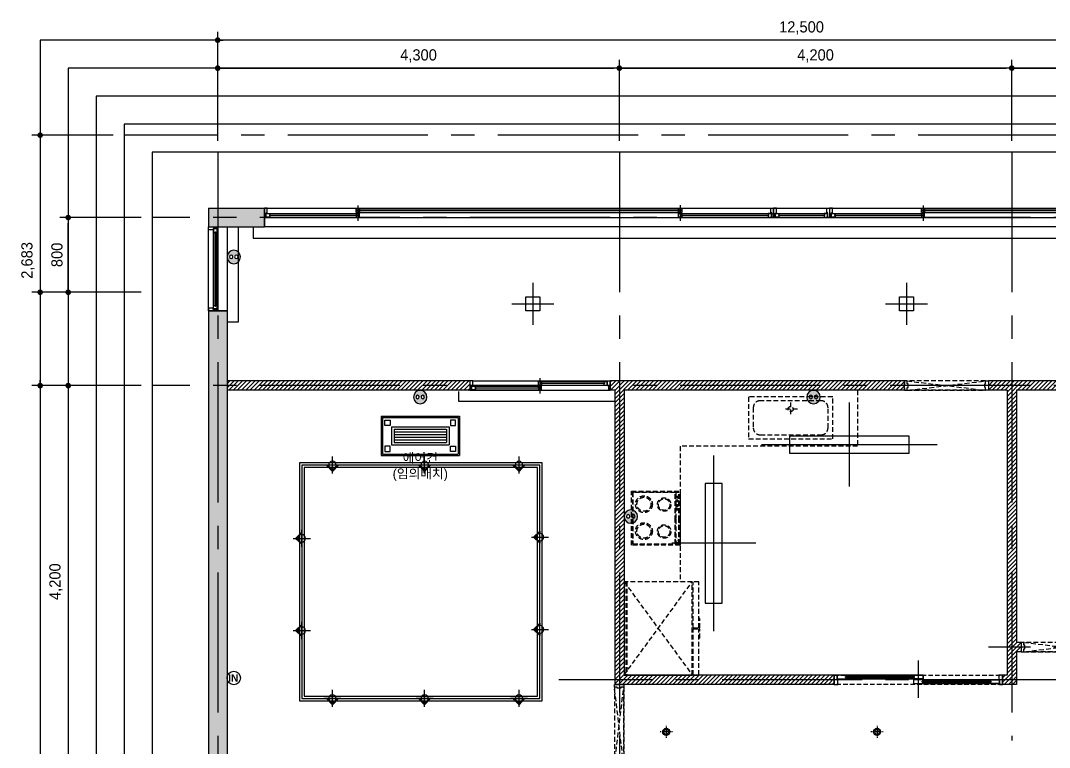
# Model space of a CAD drawing. Header units: millimetres. Extents: x -224448 to 1592092, y -164641 to 319001.
# Drawn here: x -169641 to -158627, y 90887 to 98672 of the extents above; entities that cross this region are included whole.
import ezdxf

# ---------------------------------------------------------------- set-up
doc = ezdxf.new("R2010")
doc.units = ezdxf.units.MM
for name, pattern in [('CENTER2', [1.125, 0.75, -0.125, 0.125, -0.125]), ('DH-HID2', [1.2, 0.8, -0.4]), ('HIDDEN', [9.525, 6.35, -3.175])]:
    doc.linetypes.add(name, pattern=pattern)
doc.layers.get('Defpoints').update_dxf_attribs({"color": 35})
for name, color, linetype in [('ARREA', 1, 'Continuous'), ('CO-DO-FR', 7, 'Continuous'), ('CO-DOOR', 8, 'Continuous'), ('DIM', 3, 'Continuous'), ('FUR', 6, 'Continuous'), ('I-CL-LIT', 7, 'Continuous'), ('I-LIGHT', 1, 'Continuous'), ('I_CON', 2, 'Continuous'), ('I_FUR', 6, 'Continuous'), ('I_HAT', 8, 'Continuous'), ('I_TXT', 7, 'Continuous'), ('I_WALL', 3, 'Continuous'), ('I_WIN', 5, 'Continuous')]:
    doc.layers.add(name, color=color, linetype=linetype)
doc.layers.add('I_DIM', color=1, linetype='Continuous', lineweight=13)
doc.styles.add('DH-TEXT', font='')
doc.styles.add('HY울릉도', font='')
doc.styles.add('IABU-글꼴스타일', font='')
doc.styles.add('맑은고딕', font='malgun.ttf')
doc.styles.get('DH-TEXT').set_extended_font_data('HY울릉도L')
doc.styles.get('HY울릉도').set_extended_font_data('HY울릉도L')
doc.styles.get('IABU-글꼴스타일').set_extended_font_data('HY울릉도L')
doc.dimstyles.new('IABC-100 (SUB)', dxfattribs={"dimscale": 60, "dimtxt": 2, "dimasz": 1, "dimexe": 1.5, "dimexo": 2, "dimgap": 1, "dimtad": 1, "dimdec": 0, "dimdsep": 46, "dimlunit": 6, "dimtxsty": 'IABU-글꼴스타일', "dimblk": '1234_Dot', "dimcen": 1, "dimclrd": 4, "dimclre": 4, "dimclrt": 7, "dimadec": 0, "dimazin": 0, "dimtfac": 1, "dimtdec": 0, "dimtix": 1, "dimtmove": 2, "dimatfit": 3, "dimldrblk": '1234_Dot', "dimfxl": 2, "dimtolj": 1, "dimtzin": 0, "dimarcsym": 0})

# ---------------------------------------------------------------- blocks, each defined once
blk = doc.blocks.new('1234_Dot')
at = {"color": 0, "linetype": 'ByBlock', "lineweight": -2}
blk.add_line((-0.5, 0), (-1, 0), dxfattribs=at)
at = {"color": 0, "linetype": 'ByBlock', "const_width": 0.5}
blk.add_lwpolyline([(-0.25, 0, 1), (0.25, 0, 1)], format="xyb", close=True, dxfattribs=at)
blk = doc.blocks.new('*D1190')
at = {"layer": 'Defpoints', "color": 0, "lineweight": 211, "ltscale": 50, "transparency": 16777216}
for p in [(-168531, 97444), (-169431, 94762), (-168231, 94762)]:
    blk.add_point(p, dxfattribs=at)
at = {"layer": 'DIM', "color": 4, "lineweight": -2, "ltscale": 50, "transparency": 16777216}
for p, q in [((-168651, 97444), (-169521, 97444)), ((-169431, 97384), (-169431, 94822)), ((-168351, 94762), (-169521, 94762))]:
    blk.add_line(p, q, dxfattribs=at)
at = {"layer": 'DIM', "color": 4, "lineweight": -2, "ltscale": 50, "transparency": 16777216, "xscale": 60, "yscale": 60, "zscale": 60}
for p, rotation in [((-169431, 97444), 90), ((-169431, 94762), 270)]:
    blk.add_blockref('1234_Dot', p, dxfattribs=dict(at, rotation=rotation))
at = {"layer": 'DIM', "color": 7, "ltscale": 50, "transparency": 16777216, "insert": (-169562, 96103), "char_height": 120, "attachment_point": 5, "rotation": 90, "style": 'IABU-글꼴스타일'}
blk.add_mtext('\\A1;2,683', dxfattribs=at)
blk = doc.blocks.new('dd')
at = {"layer": 'I_WIN', "linetype": 'Continuous'}
for p, q in [((10974, 19551), (16424, 19551)), ((10974, 19542), (10974, 19551)), ((10974, 19551), (10991, 19551)), ((10974, 19451), (10974, 19542)), ((10991, 19551), (10991, 19502)), ((10991, 19502), (11004, 19502)), ((10994, 19546), (11974, 19546)), ((11032, 19546), (10994, 19546)), ((10994, 19546), (10994, 19506)), ((10994, 19506), (11974, 19506)), ((10994, 19506), (11032, 19506)), ((11004, 19502), (11004, 19500)), ((11004, 19500), (11004, 19451)), ((11027, 19529), (11032, 19531)), ((11027, 19523), (11027, 19529)), ((11032, 19521), (11027, 19523)), ((11029, 19524), (11029, 19528)), ((11032, 19531), (11032, 19546)), ((11032, 19532), (11035, 19530)), ((11974, 19528), (11032, 19528)), ((11032, 19524), (11974, 19524)), ((11032, 19520), (11035, 19522)), ((11032, 19506), (11032, 19521)), ((11035, 19530), (11036, 19529)), ((11035, 19522), (11036, 19523)), ((11036, 19529), (11036, 19528)), ((11036, 19523), (11036, 19524)), ((11953, 19529), (11952, 19528)), ((11953, 19523), (11952, 19524)), ((11956, 19532), (11953, 19530)), ((11953, 19530), (11953, 19529)), ((11953, 19522), (11953, 19523)), ((11956, 19520), (11953, 19522)), ((11956, 19531), (11956, 19546)), ((11956, 19546), (11991, 19546)), ((11962, 19529), (11956, 19531)), ((11956, 19521), (11962, 19523)), ((11956, 19506), (11956, 19521)), ((11991, 19506), (11956, 19506)), ((11956, 19496), (15441, 19496)), ((11991, 19496), (11956, 19496)), ((11956, 19496), (11956, 19456)), ((11962, 19523), (11962, 19529)), ((11962, 19524), (11962, 19528)), ((11974, 19420), (11974, 19585)), ((11991, 19546), (11991, 19506)), ((11991, 19481), (11991, 19496)), ((15441, 19546), (15406, 19546)), ((15406, 19546), (15406, 19506)), ((15406, 19546), (16424, 19546)), ((15406, 19506), (15441, 19506)), ((15441, 19496), (15406, 19496)), ((15406, 19496), (15406, 19481)), ((15424, 19418), (15424, 19586)), ((15424, 19506), (16424, 19506)), ((15436, 19529), (15441, 19531)), ((15436, 19523), (15436, 19529)), ((16370, 19528), (15436, 19528)), ((15436, 19524), (16370, 19524)), ((15441, 19521), (15436, 19523)), ((15441, 19531), (15441, 19546)), ((15441, 19532), (15444, 19530)), ((15441, 19520), (15444, 19522)), ((15441, 19506), (15441, 19521)), ((15441, 19456), (15441, 19496)), ((15444, 19530), (15444, 19530)), ((15444, 19530), (15445, 19528)), ((15444, 19523), (15445, 19524)), ((15444, 19522), (15444, 19523)), ((16362, 19529), (16361, 19528)), ((16362, 19523), (16361, 19524)), ((16365, 19532), (16362, 19530)), ((16362, 19530), (16362, 19529)), ((16362, 19522), (16362, 19523)), ((16365, 19520), (16362, 19522)), ((16365, 19531), (16365, 19546)), ((16365, 19546), (16403, 19546)), ((16370, 19529), (16365, 19531)), ((16365, 19521), (16370, 19523)), ((16365, 19506), (16365, 19521)), ((16403, 19506), (16365, 19506)), ((16370, 19523), (16370, 19529)), ((16406, 19502), (16394, 19502)), ((16394, 19502), (16394, 19451)), ((16403, 19546), (16403, 19506)), ((16424, 19551), (16406, 19551)), ((16406, 19551), (16406, 19502)), ((11004, 19451), (10974, 19451)), ((11004, 19451), (16424, 19451)), ((15441, 19478), (11956, 19478)), ((11956, 19474), (15441, 19474)), ((11956, 19456), (15424, 19456)), ((11956, 19456), (11991, 19456)), ((11986, 19479), (11991, 19481)), ((11986, 19472), (11986, 19479)), ((11986, 19478), (11986, 19474)), ((11991, 19471), (11986, 19472)), ((11991, 19481), (11994, 19480)), ((11991, 19470), (11994, 19471)), ((11991, 19456), (11991, 19471)), ((11994, 19480), (11994, 19479)), ((11994, 19479), (11995, 19478)), ((11994, 19472), (11995, 19474)), ((11994, 19471), (11994, 19472)), ((15403, 19479), (15402, 19478)), ((15403, 19472), (15402, 19474)), ((15406, 19482), (15403, 19480)), ((15403, 19480), (15403, 19479)), ((15403, 19471), (15403, 19472)), ((15406, 19470), (15403, 19471)), ((15406, 19481), (15412, 19479)), ((15412, 19472), (15406, 19471)), ((15406, 19471), (15406, 19456)), ((15406, 19456), (15441, 19456)), ((15412, 19479), (15412, 19472)), ((15412, 19474), (15412, 19478)), ((16394, 19451), (16424, 19451))]:
    blk.add_line(p, q, dxfattribs=at)
blk = doc.blocks.new('j 10')
at = {"layer": 'I_FUR', "color": 8, "linetype": 'HIDDEN', "ltscale": 8}
for p, q in [((300474, 48442), (300574, 48442)), ((300474, 48412), (300474, 48442)), ((300474, 48442), (300474, 48442)), ((300474, 48412), (300474, 47572)), ((300504, 48412), (300474, 48412)), ((300474, 47572), (300574, 48412)), ((300574, 47582), (300474, 48412)), ((300504, 48402), (300504, 48412)), ((300544, 48402), (300504, 48402)), ((300574, 48412), (300544, 48412)), ((300544, 48412), (300544, 48402)), ((300574, 48442), (300574, 48412)), ((300574, 47572), (300574, 48412)), ((300574, 48412), (300574, 47582)), ((300544, 47582), (300504, 47582)), ((300504, 47582), (300504, 47572)), ((300544, 47572), (300544, 47582)), ((300504, 47572), (300474, 47572)), ((300474, 47572), (300474, 47542)), ((300474, 47542), (300574, 47542)), ((300474, 47542), (300474, 47542)), ((300574, 47572), (300544, 47572)), ((300574, 47542), (300574, 47572))]:
    blk.add_line(p, q, dxfattribs=at)
blk = doc.blocks.new('J15')
at = {"layer": 'I-LIGHT', "color": 6, "ltscale": 50}
for p, q in [((319165, 48370), (319165, 47920)), ((318940, 48145), (319390, 48145))]:
    blk.add_line(p, q, dxfattribs=at)
blk.add_lwpolyline([(319090, 48220), (319240, 48220), (319240, 48070), (319090, 48070)], close=True, dxfattribs=at)
blk = doc.blocks.new('콘센트')
at = {"ltscale": 50}
h = blk.add_hatch(color=150, dxfattribs=at)
h.dxf.hatch_style = 1
edge = h.paths.add_edge_path()
edge.add_arc((-34286, -6087), 100, 0, 360)
edge = h.paths.add_edge_path(flags=16)
edge.add_arc((-34248, -6089), 26, 0, 360)
edge = h.paths.add_edge_path(flags=16)
edge.add_arc((-34325, -6089), 26, 0, 360)
at = {"color": 150, "ltscale": 50}
for centre, radius in [((-34286, -6087), 100), ((-34325, -6089), 26), ((-34248, -6089), 26)]:
    blk.add_circle(centre, radius, dxfattribs=at)
blk = doc.blocks.new('34')
at = {"layer": 'I_WIN', "linetype": 'Continuous'}
for p, q in [((7210, 19700), (7210, 19609)), ((7240, 19700), (7210, 19700)), ((7210, 19700), (7210, 19609)), ((7210, 19609), (7210, 19600)), ((7210, 19609), (7210, 19600)), ((7227, 19600), (7227, 19649)), ((7227, 19649), (7240, 19649)), ((7231, 19605), (7231, 19645)), ((7231, 19645), (7269, 19645)), ((7231, 19645), (8089, 19645)), ((7231, 19605), (7231, 19645)), ((7231, 19645), (7269, 19645)), ((7269, 19605), (7231, 19605)), ((7231, 19605), (8089, 19605)), ((7269, 19605), (7231, 19605)), ((7240, 19651), (7240, 19700)), ((7240, 19649), (7240, 19651)), ((7269, 19630), (7263, 19628)), ((7269, 19630), (7263, 19628)), ((7263, 19628), (7263, 19622)), ((7263, 19628), (7263, 19622)), ((7263, 19622), (7269, 19620)), ((7263, 19622), (7269, 19620)), ((7265, 19627), (7265, 19623)), ((7265, 19627), (7265, 19623)), ((7269, 19645), (7269, 19630)), ((7269, 19645), (7269, 19630)), ((7269, 19631), (7271, 19630)), ((7269, 19631), (7271, 19630)), ((7269, 19627), (8057, 19627)), ((8057, 19623), (7269, 19623)), ((7269, 19619), (7271, 19621)), ((7269, 19619), (7271, 19621)), ((7269, 19620), (7269, 19605)), ((7269, 19620), (7269, 19605)), ((7271, 19630), (7272, 19629)), ((7271, 19630), (7272, 19629)), ((7271, 19621), (7272, 19622)), ((7271, 19621), (7272, 19622)), ((7272, 19629), (7273, 19627)), ((7272, 19629), (7273, 19627)), ((7272, 19622), (7273, 19623)), ((7272, 19622), (7273, 19623)), ((8048, 19629), (8047, 19627)), ((8048, 19622), (8047, 19623)), ((8049, 19630), (8048, 19629)), ((8049, 19621), (8048, 19622)), ((8051, 19631), (8049, 19630)), ((8051, 19619), (8049, 19621)), ((8089, 19645), (8051, 19645)), ((8051, 19645), (8051, 19630)), ((8051, 19630), (8057, 19628)), ((8057, 19622), (8051, 19620)), ((8051, 19620), (8051, 19605)), ((8051, 19605), (8089, 19605)), ((8057, 19628), (8057, 19622)), ((8080, 19649), (8080, 19700)), ((8080, 19700), (8110, 19700)), ((8093, 19649), (8080, 19649)), ((8089, 19605), (8089, 19645)), ((8093, 19600), (8093, 19649)), ((8110, 19700), (8110, 19609)), ((8110, 19609), (8110, 19600)), ((7210, 19600), (7227, 19600)), ((8110, 19600), (8093, 19600))]:
    blk.add_line(p, q, dxfattribs=at)
blk.add_lwpolyline([(7210, 19700), (8110, 19700), (8110, 19600), (7210, 19600)], close=True, dxfattribs=at)
blk = doc.blocks.new('*D1191')
at = {"layer": 'Defpoints', "color": 0, "lineweight": 211, "ltscale": 50, "transparency": 16777216}
for p in [(-168231, 94762), (-169131, 90562), (-168231, 90562)]:
    blk.add_point(p, dxfattribs=at)
at = {"layer": 'DIM', "color": 4, "lineweight": -2, "ltscale": 50, "transparency": 16777216}
for p, q in [((-168351, 94762), (-169221, 94762)), ((-169131, 94702), (-169131, 90622)), ((-168351, 90562), (-169221, 90562))]:
    blk.add_line(p, q, dxfattribs=at)
at = {"layer": 'DIM', "color": 4, "lineweight": -2, "ltscale": 50, "transparency": 16777216, "xscale": 60, "yscale": 60, "zscale": 60}
for p, rotation in [((-169131, 94762), 90), ((-169131, 90562), 270)]:
    blk.add_blockref('1234_Dot', p, dxfattribs=dict(at, rotation=rotation))
at = {"layer": 'DIM', "color": 7, "ltscale": 50, "transparency": 16777216, "insert": (-169262, 92662), "char_height": 120, "attachment_point": 5, "rotation": 90, "style": 'IABU-글꼴스타일'}
blk.add_mtext('\\A1;4,200', dxfattribs=at)
blk = doc.blocks.new('*D1194')
at = {"layer": 'Defpoints', "color": 0, "lineweight": 211, "ltscale": 50, "transparency": 16777216}
for p in [(-169131, 96562), (-168231, 96562), (-168231, 95762)]:
    blk.add_point(p, dxfattribs=at)
at = {"layer": 'DIM', "color": 4, "lineweight": -2, "ltscale": 50, "transparency": 16777216}
for p, q in [((-168351, 96562), (-169221, 96562)), ((-169131, 95822), (-169131, 96502)), ((-168351, 95762), (-169221, 95762))]:
    blk.add_line(p, q, dxfattribs=at)
at = {"layer": 'DIM', "color": 4, "lineweight": -2, "ltscale": 50, "transparency": 16777216, "xscale": 60, "yscale": 60, "zscale": 60}
for p, rotation in [((-169131, 96562), 90), ((-169131, 95762), 270)]:
    blk.add_blockref('1234_Dot', p, dxfattribs=dict(at, rotation=rotation))
at = {"layer": 'DIM', "color": 7, "ltscale": 50, "transparency": 16777216, "insert": (-169251, 96162), "char_height": 120, "attachment_point": 5, "rotation": 90, "style": 'IABU-글꼴스타일'}
blk.add_mtext('\\A1;800', dxfattribs=at)
blk = doc.blocks.new('*D1184')
at = {"layer": 'Defpoints', "color": 0, "lineweight": 211, "ltscale": 50, "transparency": 16777216}
for p in [(-168231, 95762), (-169431, 85262), (-168231, 85262)]:
    blk.add_point(p, dxfattribs=at)
at = {"layer": 'DIM', "color": 4, "lineweight": -2, "ltscale": 50, "transparency": 16777216}
for p, q in [((-168351, 95762), (-169521, 95762)), ((-169431, 95702), (-169431, 85322)), ((-168351, 85262), (-169521, 85262))]:
    blk.add_line(p, q, dxfattribs=at)
at = {"layer": 'DIM', "color": 4, "lineweight": -2, "ltscale": 50, "transparency": 16777216, "xscale": 60, "yscale": 60, "zscale": 60}
for p, rotation in [((-169431, 95762), 90), ((-169431, 85262), 270)]:
    blk.add_blockref('1234_Dot', p, dxfattribs=dict(at, rotation=rotation))
at = {"layer": 'DIM', "color": 7, "ltscale": 50, "transparency": 16777216, "insert": (-169562, 90512), "char_height": 120, "attachment_point": 5, "rotation": 90, "style": 'IABU-글꼴스타일'}
blk.add_mtext('\\A1;10,500', dxfattribs=at)
blk = doc.blocks.new('*D1195')
at = {"layer": 'Defpoints', "color": 0, "lineweight": 211, "ltscale": 50, "transparency": 16777216}
for p in [(-163231, 98162), (-167531, 97262), (-163231, 97262)]:
    blk.add_point(p, dxfattribs=at)
at = {"layer": 'DIM', "color": 4, "lineweight": -2, "ltscale": 50, "transparency": 16777216}
for p, q in [((-167531, 97382), (-167531, 98252)), ((-163231, 97382), (-163231, 98252)), ((-167471, 98162), (-163291, 98162))]:
    blk.add_line(p, q, dxfattribs=at)
at = {"layer": 'DIM', "color": 4, "lineweight": -2, "ltscale": 50, "transparency": 16777216, "xscale": 60, "yscale": 60, "zscale": 60, "rotation": 180}
blk.add_blockref('1234_Dot', (-167531, 98162), dxfattribs=at)
at = {"layer": 'DIM', "color": 4, "lineweight": -2, "ltscale": 50, "transparency": 16777216, "xscale": 60, "yscale": 60, "zscale": 60}
blk.add_blockref('1234_Dot', (-163231, 98162), dxfattribs=at)
at = {"layer": 'DIM', "color": 7, "ltscale": 50, "transparency": 16777216, "insert": (-165381, 98293), "char_height": 120, "attachment_point": 5, "style": 'IABU-글꼴스타일'}
blk.add_mtext('\\A1;4,300', dxfattribs=at)
blk = doc.blocks.new('*D1196')
at = {"layer": 'Defpoints', "color": 0, "lineweight": 211, "ltscale": 50, "transparency": 16777216}
for p in [(-159031, 98162), (-163231, 97262), (-159031, 97262)]:
    blk.add_point(p, dxfattribs=at)
at = {"layer": 'DIM', "color": 4, "lineweight": -2, "ltscale": 50, "transparency": 16777216}
for p, q in [((-163231, 97382), (-163231, 98252)), ((-159031, 97382), (-159031, 98252)), ((-163171, 98162), (-159091, 98162))]:
    blk.add_line(p, q, dxfattribs=at)
at = {"layer": 'DIM', "color": 4, "lineweight": -2, "ltscale": 50, "transparency": 16777216, "xscale": 60, "yscale": 60, "zscale": 60, "rotation": 180}
blk.add_blockref('1234_Dot', (-163231, 98162), dxfattribs=at)
at = {"layer": 'DIM', "color": 4, "lineweight": -2, "ltscale": 50, "transparency": 16777216, "xscale": 60, "yscale": 60, "zscale": 60}
blk.add_blockref('1234_Dot', (-159031, 98162), dxfattribs=at)
at = {"layer": 'DIM', "color": 7, "ltscale": 50, "transparency": 16777216, "insert": (-161131, 98293), "char_height": 120, "attachment_point": 5, "style": 'IABU-글꼴스타일'}
blk.add_mtext('\\A1;4,200', dxfattribs=at)
blk = doc.blocks.new('*D1197')
at = {"layer": 'Defpoints', "color": 0, "lineweight": 211, "ltscale": 50, "transparency": 16777216}
for p in [(-157181, 98162), (-159031, 97262), (-157181, 97262)]:
    blk.add_point(p, dxfattribs=at)
at = {"layer": 'DIM', "color": 4, "lineweight": -2, "ltscale": 50, "transparency": 16777216}
for p, q in [((-159031, 97382), (-159031, 98252)), ((-157181, 97382), (-157181, 98252)), ((-158971, 98162), (-157241, 98162))]:
    blk.add_line(p, q, dxfattribs=at)
at = {"layer": 'DIM', "color": 4, "lineweight": -2, "ltscale": 50, "transparency": 16777216, "xscale": 60, "yscale": 60, "zscale": 60, "rotation": 180}
blk.add_blockref('1234_Dot', (-159031, 98162), dxfattribs=at)
at = {"layer": 'DIM', "color": 4, "lineweight": -2, "ltscale": 50, "transparency": 16777216, "xscale": 60, "yscale": 60, "zscale": 60}
blk.add_blockref('1234_Dot', (-157181, 98162), dxfattribs=at)
at = {"layer": 'DIM', "color": 7, "ltscale": 50, "transparency": 16777216, "insert": (-158106, 98293), "char_height": 120, "attachment_point": 5, "style": 'IABU-글꼴스타일'}
blk.add_mtext('\\A1;1,850', dxfattribs=at)
blk = doc.blocks.new('*D1185')
at = {"layer": 'Defpoints', "color": 0, "lineweight": 211, "ltscale": 50, "transparency": 16777216}
for p in [(-167531, 98462), (-167531, 97262), (-155031, 97262)]:
    blk.add_point(p, dxfattribs=at)
at = {"layer": 'DIM', "color": 4, "lineweight": -2, "ltscale": 50, "transparency": 16777216}
for p, q in [((-167531, 97382), (-167531, 98552)), ((-155091, 98462), (-167471, 98462)), ((-155031, 97382), (-155031, 98552))]:
    blk.add_line(p, q, dxfattribs=at)
at = {"layer": 'DIM', "color": 4, "lineweight": -2, "ltscale": 50, "transparency": 16777216, "xscale": 60, "yscale": 60, "zscale": 60, "rotation": 180}
blk.add_blockref('1234_Dot', (-167531, 98462), dxfattribs=at)
at = {"layer": 'DIM', "color": 4, "lineweight": -2, "ltscale": 50, "transparency": 16777216, "xscale": 60, "yscale": 60, "zscale": 60}
blk.add_blockref('1234_Dot', (-155031, 98462), dxfattribs=at)
at = {"layer": 'DIM', "color": 7, "ltscale": 50, "transparency": 16777216, "insert": (-161281, 98593), "char_height": 120, "attachment_point": 5, "style": 'IABU-글꼴스타일'}
blk.add_mtext('\\A1;12,500', dxfattribs=at)
blk = doc.blocks.new('win10')
at = {"layer": 'I_WIN', "linetype": 'Continuous'}
for p, q in [((-128735, -160207), (-128735, -160297)), ((-128705, -160207), (-128735, -160207)), ((-128735, -160207), (-128735, -160298)), ((-128705, -160255), (-128705, -160207)), ((-128165, -160257), (-128165, -160207)), ((-128165, -160207), (-128135, -160207)), ((-128135, -160207), (-128135, -160297)), ((-128735, -160297), (-128735, -160306)), ((-128735, -160298), (-128735, -160307)), ((-128735, -160307), (-128718, -160307)), ((-128718, -160307), (-128718, -160258)), ((-128718, -160258), (-128705, -160258)), ((-128715, -160302), (-128715, -160262)), ((-128715, -160262), (-128677, -160262)), ((-128715, -160262), (-128156, -160262)), ((-128715, -160302), (-128715, -160262)), ((-128715, -160262), (-128677, -160262)), ((-128677, -160302), (-128715, -160302)), ((-128715, -160302), (-128156, -160302)), ((-128677, -160302), (-128715, -160302)), ((-128705, -160258), (-128705, -160255)), ((-128677, -160276), (-128682, -160278)), ((-128677, -160276), (-128682, -160278)), ((-128682, -160278), (-128682, -160285)), ((-128682, -160278), (-128682, -160285)), ((-128682, -160285), (-128677, -160286)), ((-128682, -160285), (-128677, -160286)), ((-128680, -160279), (-128680, -160283)), ((-128680, -160279), (-128680, -160283)), ((-128677, -160262), (-128677, -160276)), ((-128677, -160262), (-128677, -160276)), ((-128677, -160276), (-128674, -160277)), ((-128677, -160276), (-128674, -160277)), ((-128677, -160279), (-128188, -160279)), ((-128188, -160283), (-128677, -160283)), ((-128677, -160287), (-128674, -160286)), ((-128677, -160286), (-128677, -160302)), ((-128677, -160287), (-128674, -160286)), ((-128677, -160286), (-128677, -160302)), ((-128674, -160277), (-128673, -160278)), ((-128674, -160277), (-128673, -160278)), ((-128674, -160286), (-128673, -160285)), ((-128674, -160286), (-128673, -160285)), ((-128673, -160278), (-128673, -160279)), ((-128673, -160278), (-128673, -160279)), ((-128673, -160285), (-128673, -160283)), ((-128673, -160285), (-128673, -160283)), ((-128197, -160278), (-128198, -160279)), ((-128197, -160285), (-128198, -160283)), ((-128194, -160276), (-128197, -160277)), ((-128197, -160277), (-128197, -160278)), ((-128197, -160286), (-128197, -160285)), ((-128194, -160287), (-128197, -160286)), ((-128156, -160262), (-128194, -160262)), ((-128194, -160262), (-128194, -160276)), ((-128194, -160276), (-128188, -160278)), ((-128188, -160285), (-128194, -160286)), ((-128194, -160286), (-128194, -160302)), ((-128194, -160302), (-128156, -160302)), ((-128188, -160278), (-128188, -160285)), ((-128153, -160257), (-128165, -160257)), ((-128156, -160302), (-128156, -160262)), ((-128153, -160306), (-128153, -160257)), ((-128135, -160306), (-128153, -160306)), ((-128135, -160297), (-128135, -160306))]:
    blk.add_line(p, q, dxfattribs=at)
blk.add_lwpolyline([(-128735, -160207), (-128135, -160207), (-128135, -160306), (-128735, -160306)], close=True, dxfattribs=at)
blk = doc.blocks.new('SP01')
at = {"layer": 'I-LIGHT'}
blk.add_hatch(color=1, dxfattribs=at).paths.add_polyline_path([(2182616, -1632810), (2182551, -1632878), (2182576, -1632878, -1), (2182656, -1632878), (2182680, -1632878)])
at = {"layer": 'I-LIGHT', "color": 1}
for p, q in [((2182616, -1632810), (2182551, -1632878)), ((2182616, -1632787), (2182616, -1632970)), ((2182616, -1632810), (2182680, -1632878)), ((2182707, -1632878), (2182524, -1632878)), ((2182551, -1632878), (2182576, -1632878)), ((2182656, -1632878), (2182680, -1632878))]:
    blk.add_line(p, q, dxfattribs=at)
at = {"layer": 'I-LIGHT', "color": 4}
blk.add_circle((2182616, -1632878), 40, dxfattribs=at)
blk = doc.blocks.new('l2')
blk.add_circle((354296, 53893), 37.5)
at = {"layer": 'I-CL-LIT', "color": 1}
for p, q in [((354239, 53893), (354230, 53893)), ((354344, 53893), (354248, 53893)), ((354296, 53959), (354296, 53950)), ((354296, 53942), (354296, 53845)), ((354362, 53893), (354353, 53893)), ((354296, 53836), (354296, 53828))]:
    blk.add_line(p, q, dxfattribs=at)
blk.add_circle((354296, 53893), 26.3, dxfattribs=at)
blk = doc.blocks.new('J20')
at = {"layer": 'I-LIGHT', "color": 144}
for p, q in [((33370, 27039), (33370, 26619)), ((33370, 27039), (34210, 27039)), ((33384, 27025), (33384, 26633)), ((33384, 27025), (34196, 27025)), ((34196, 27025), (34196, 26633)), ((34210, 27039), (34210, 26619)), ((33482, 26927), (33482, 26731)), ((33482, 26927), (34098, 26927)), ((33510, 26899), (33510, 26759)), ((33510, 26899), (34070, 26899)), ((33510, 26899), (34070, 26899)), ((34070, 26899), (34070, 26759)), ((34098, 26927), (34098, 26731)), ((33510, 26871), (34070, 26871)), ((33510, 26843), (34070, 26843)), ((33510, 26815), (34070, 26815)), ((33510, 26787), (34070, 26787)), ((33482, 26731), (34098, 26731)), ((33510, 26759), (34070, 26759)), ((33510, 26759), (34070, 26759)), ((33510, 26759), (34070, 26759)), ((33510, 26759), (34070, 26759)), ((33510, 26731), (34070, 26731)), ((33370, 26619), (34210, 26619)), ((33384, 26633), (34196, 26633))]:
    blk.add_line(p, q, dxfattribs=at)
for points in [[(33468, 26941), (33412, 26941), (33412, 26997), (33468, 26997)], [(34112, 26941), (34168, 26941), (34168, 26997), (34112, 26997)], [(33468, 26717), (33412, 26717), (33412, 26661), (33468, 26661)], [(34112, 26717), (34168, 26717), (34168, 26661), (34112, 26661)]]:
    blk.add_lwpolyline(points, close=True, dxfattribs=at)
blk = doc.blocks.new('J40')
at = {"layer": 'I_WIN', "linetype": 'Continuous'}
for p, q in [((306902, 57621), (306902, 57456)), ((306182, 57590), (306152, 57590)), ((306152, 57590), (306152, 57499)), ((306152, 57499), (306152, 57490)), ((306170, 57490), (306170, 57539)), ((306170, 57539), (306182, 57539)), ((306173, 57535), (306920, 57535)), ((306173, 57495), (306173, 57535)), ((306173, 57535), (306211, 57535)), ((306173, 57495), (306920, 57495)), ((306211, 57495), (306173, 57495)), ((306182, 57590), (307652, 57590)), ((306182, 57541), (306182, 57590)), ((306182, 57539), (306182, 57541)), ((306211, 57520), (306206, 57518)), ((306206, 57518), (306206, 57512)), ((306206, 57512), (306211, 57510)), ((306208, 57517), (306208, 57513)), ((306211, 57535), (306211, 57520)), ((306211, 57521), (306214, 57520)), ((306211, 57517), (306890, 57517)), ((306890, 57513), (306211, 57513)), ((306211, 57509), (306214, 57511)), ((306211, 57510), (306211, 57495)), ((306214, 57520), (306214, 57519)), ((306214, 57519), (306215, 57517)), ((306214, 57512), (306215, 57513)), ((306214, 57511), (306214, 57512)), ((306882, 57519), (306881, 57517)), ((306882, 57512), (306881, 57513)), ((306885, 57521), (306882, 57520)), ((306882, 57520), (306882, 57519)), ((306882, 57511), (306882, 57512)), ((306885, 57509), (306882, 57511)), ((306885, 57545), (306885, 57585)), ((306885, 57585), (306920, 57585)), ((306920, 57545), (306885, 57545)), ((306920, 57535), (306885, 57535)), ((306885, 57535), (306885, 57520)), ((306885, 57520), (306890, 57518)), ((306890, 57512), (306885, 57510)), ((306885, 57510), (306885, 57495)), ((306885, 57495), (306920, 57495)), ((306890, 57518), (306890, 57512)), ((306890, 57517), (306890, 57513)), ((306902, 57585), (307622, 57585)), ((306902, 57545), (307622, 57545)), ((306920, 57570), (306914, 57569)), ((306914, 57569), (306914, 57562)), ((306914, 57567), (307592, 57567)), ((306914, 57563), (306914, 57567)), ((307592, 57563), (306914, 57563)), ((306914, 57562), (306920, 57560)), ((306920, 57585), (306920, 57570)), ((306920, 57571), (306923, 57570)), ((306920, 57560), (306923, 57561)), ((306920, 57560), (306920, 57545)), ((306920, 57495), (306920, 57535)), ((306923, 57570), (306923, 57569)), ((306923, 57569), (306924, 57567)), ((306923, 57562), (306924, 57563)), ((306923, 57561), (306923, 57562)), ((307584, 57570), (307583, 57569)), ((307583, 57569), (307583, 57567)), ((307583, 57562), (307583, 57563)), ((307584, 57561), (307583, 57562)), ((307587, 57571), (307584, 57570)), ((307587, 57560), (307584, 57561)), ((307622, 57585), (307587, 57585)), ((307587, 57585), (307587, 57570)), ((307587, 57570), (307592, 57569)), ((307592, 57562), (307587, 57560)), ((307587, 57560), (307587, 57545)), ((307587, 57545), (307622, 57545)), ((307592, 57569), (307592, 57562)), ((307592, 57567), (307592, 57563)), ((307622, 57545), (307622, 57585)), ((307625, 57539), (307625, 57590)), ((307625, 57590), (307655, 57590)), ((307638, 57539), (307625, 57539)), ((307638, 57490), (307638, 57539)), ((307655, 57490), (307655, 57590)), ((306152, 57490), (307652, 57490)), ((306152, 57490), (306170, 57490)), ((307655, 57490), (307638, 57490))]:
    blk.add_line(p, q, dxfattribs=at)
blk = doc.blocks.new('J5')
at = {"color": 150, "ltscale": 50}
blk.add_circle((302452, 41414), 72, dxfattribs=at)
at = {"color": 150, "ltscale": 50, "insert": (302500, 41414), "char_height": 80, "attachment_point": 6, "style": '맑은고딕'}
blk.add_mtext('{\\fPretendard Variable SemiBold|b0|i0|c129|p2;IN}', dxfattribs=at)

msp = doc.modelspace()

# ---------------------------------------------------------------- hatches: boundary and pattern name
at = {"layer": 'I_HAT'}
h = msp.add_hatch(color=256, dxfattribs=at)
h.dxf.hatch_style = 1
h.paths.add_polyline_path([(-154930.624, 96461.633), (-154930.624, 96661.633), (-155530.624, 96661.633), (-155530.624, 96461.633), (-155130.624, 96461.633), (-155130.624, 94811.633), (-155130.624, 92011.633), (-155130.624, 85361.633), (-155355.624, 85361.633), (-155355.624, 85161.633), (-154930.624, 85161.633)])
h.paths.add_polyline_path([(-157355.624, 85361.633), (-157580.624, 85361.633), (-157580.624, 85711.633), (-157680.624, 85711.633), (-157680.624, 85361.633), (-158180.624, 85361.633), (-158180.624, 85161.633), (-157355.624, 85161.633)])
h.paths.add_polyline_path([(-167430.624, 88511.633), (-167430.624, 90511.633), (-167430.624, 94711.633), (-167430.624, 95561.633), (-167630.624, 95561.633), (-167630.624, 85161.633), (-167030.624, 85161.633), (-167030.624, 85361.633), (-167430.624, 85361.633)])
h.paths.add_polyline_path([(-167030.624, 96661.633), (-167630.624, 96661.633), (-167630.624, 96461.633), (-167030.624, 96461.633)])
h = msp.add_hatch(dxfattribs=at)
h.set_pattern_fill('ANSI31', color=256, scale=10)
h.set_pattern_definition([(45, (-428983.108, 42020), (-22.4506403, 22.4506403), [])])
h.paths.add_polyline_path([(-164830.624, 94811.633), (-167430.624, 94811.633), (-167430.624, 94711.633), (-164830.624, 94711.633), (-164830.624, 94720.641)])
h.paths.add_polyline_path([(-160180.624, 94811.633), (-163328.14, 94811.633), (-163328.14, 94711.633), (-163280.624, 94711.633), (-163280.624, 91561.633), (-163180.624, 91561.633), (-160930.624, 91561.633), (-160930.624, 91661.633), (-163180.624, 91661.633), (-163180.624, 94711.633), (-160180.624, 94711.633)])
h.paths.add_polyline_path([(-156880.624, 94811.633), (-157130.624, 94811.633), (-157130.624, 94861.633), (-157230.624, 94861.633), (-157230.624, 94811.633), (-159280.624, 94811.633), (-159280.624, 94711.633), (-159080.624, 94711.633), (-159080.624, 91661.633), (-159130.624, 91661.633), (-159130.624, 91561.633), (-158980.624, 91561.633), (-158980.624, 91911.633), (-158930.624, 91911.633), (-158930.624, 92011.633), (-158980.624, 92011.633), (-158980.624, 94711.633), (-156880.624, 94711.633)])
h.paths.add_polyline_path([(-155130.624, 94811.633), (-155378.14, 94811.633), (-155378.14, 94711.633), (-155130.624, 94711.633)])
h.paths.add_polyline_path([(-157130.624, 96461.633), (-157230.624, 96461.633), (-157230.624, 95761.633), (-157130.624, 95761.633)])
h.paths.add_polyline_path([(-155130.624, 92011.633), (-158030.624, 92011.633), (-158030.624, 91911.633), (-157680.624, 91911.633), (-157680.624, 86611.633), (-157580.624, 86611.633), (-157580.624, 91911.633), (-155130.624, 91911.633)])
h.paths.add_polyline_path([(-163480.624, 88611.633), (-163780.624, 88611.633), (-163780.624, 89561.633), (-163830.624, 89561.633), (-163830.624, 88511.633), (-163580.624, 88511.633), (-163580.624, 88461.633), (-163480.624, 88461.633)])
h.paths.add_polyline_path([(-163830.624, 89561.633), (-163880.624, 89561.633), (-163880.624, 88611.633), (-167430.624, 88611.633), (-167430.624, 88511.633), (-163830.624, 88511.633)])
h.paths.add_polyline_path([(-163180.624, 90661.633), (-163280.624, 90661.633), (-163280.624, 90611.633), (-163830.624, 90611.633), (-163830.624, 90461.633), (-163780.624, 90461.633), (-163780.624, 90511.633), (-163180.624, 90511.633)])
h.paths.add_polyline_path([(-163830.624, 90611.633), (-167430.624, 90611.633), (-167430.624, 90511.633), (-163880.624, 90511.633), (-163880.624, 90461.633), (-163830.624, 90461.633)])
h.paths.add_polyline_path([(-163480.624, 87561.633), (-163580.624, 87561.633), (-163580.624, 85361.633), (-163480.624, 85361.633)])

# ---------------------------------------------------------------- linework, layer by layer
at = {"layer": 'ARREA', "color": 1, "linetype": 'CENTER2', "ltscale": 2000}
for p, q in [((-154030.624, 97444.134), (-168530.624, 97444.134)), ((-167530.624, 97261.633), (-167530.624, 84561.633)), ((-163230.624, 97261.633), (-163230.624, 90311.633)), ((-159030.624, 97261.633), (-159030.624, 90961.633)), ((-154330.624, 96561.633), (-168230.624, 96561.633)), ((-154330.624, 94761.633), (-168230.624, 94761.633)), ((-154330.624, 91961.633), (-159280.624, 91961.633)), ((-158380.624, 91611.633), (-163880.624, 91611.633))]:
    msp.add_line(p, q, dxfattribs=at)
at = {"layer": 'CO-DO-FR'}
for p, q in [((-160900.624, 91661.633), (-160930.624, 91661.633)), ((-160930.624, 91661.633), (-160930.624, 91561.633)), ((-160930.624, 91661.633), (-160930.624, 91661.633)), ((-160900.624, 91611.633), (-160900.624, 91661.633)), ((-159160.624, 91661.633), (-159170.624, 91661.633)), ((-159170.624, 91661.633), (-159170.624, 91611.633)), ((-159130.624, 91661.633), (-159160.624, 91661.633)), ((-159160.624, 91661.633), (-159160.624, 91661.633)), ((-159130.624, 91561.633), (-159130.624, 91661.633)), ((-160930.624, 91561.633), (-160900.624, 91561.633)), ((-160890.624, 91611.633), (-160900.624, 91611.633)), ((-160900.624, 91561.633), (-160900.624, 91561.633)), ((-160900.624, 91561.633), (-160890.624, 91561.633)), ((-160890.624, 91561.633), (-160890.624, 91611.633)), ((-159170.624, 91611.633), (-159160.624, 91611.633)), ((-159160.624, 91611.633), (-159160.624, 91561.633)), ((-159160.624, 91561.633), (-159130.624, 91561.633)), ((-159130.624, 91561.633), (-159130.624, 91561.633))]:
    msp.add_line(p, q, dxfattribs=at)
at = {"layer": 'CO-DOOR', "color": 251}
msp.add_line((-160030.624, 91816.633), (-160030.624, 91416.633), dxfattribs=at)
at = {"layer": 'CO-DOOR', "color": 251, "linetype": 'DH-HID2', "ltscale": 60}
msp.add_lwpolyline([(-160930.624, 91561.633), (-160930.624, 91661.633), (-159130.624, 91661.633), (-159130.624, 91561.633), (-160930.624, 91561.633)], dxfattribs=at)
at = {"layer": 'CO-DOOR', "color": 251}
for points in [[(-160900.624, 91621.633), (-159980.624, 91621.633), (-159980.624, 91661.633), (-160900.624, 91661.633)], [(-159160.624, 91611.633), (-160080.624, 91611.633), (-160080.624, 91571.633), (-159160.624, 91571.633)]]:
    msp.add_lwpolyline(points, close=True, dxfattribs=at)
at = {"layer": 'CO-DOOR'}
for points in [[(-160800.624, 91661.633), (-160900.624, 91661.633), (-160900.624, 91621.633), (-160800.624, 91621.633), (-160800.624, 91636.633), (-160810.624, 91636.633), (-160810.624, 91646.633), (-160800.624, 91646.633), (-160800.624, 91661.633)], [(-160810.624, 91636.633), (-160070.624, 91636.633), (-160070.624, 91646.633), (-160810.624, 91646.633)], [(-160080.624, 91661.633), (-159980.624, 91661.633), (-159980.624, 91621.633), (-160080.624, 91621.633), (-160080.624, 91636.633), (-160070.624, 91636.633), (-160070.624, 91646.633), (-160080.624, 91646.633), (-160080.624, 91661.633)], [(-159980.624, 91611.633), (-160080.624, 91611.633), (-160080.624, 91571.633), (-159980.624, 91571.633), (-159980.624, 91586.633), (-159990.624, 91586.633), (-159990.624, 91596.633), (-159980.624, 91596.633), (-159980.624, 91611.633)], [(-159990.624, 91586.633), (-159250.624, 91586.633), (-159250.624, 91596.633), (-159990.624, 91596.633)], [(-159260.624, 91611.633), (-159160.624, 91611.633), (-159160.624, 91571.633), (-159260.624, 91571.633), (-159260.624, 91586.633), (-159250.624, 91586.633), (-159250.624, 91596.633), (-159260.624, 91596.633), (-159260.624, 91611.633)]]:
    msp.add_lwpolyline(points, close=True, dxfattribs=at)
at = {"layer": 'Defpoints'}
for points in [[(-153130.624, 98461.633), (-169430.624, 98461.633), (-169430.624, 83361.633), (-153130.624, 83361.633)], [(-153430.624, 98161.633), (-169130.624, 98161.633), (-169130.624, 83661.633), (-153430.624, 83661.633)], [(-153730.624, 97861.633), (-168830.624, 97861.633), (-168830.624, 83961.633), (-153730.624, 83961.633)], [(-154030.624, 97561.633), (-168530.624, 97561.633), (-168530.624, 84261.633), (-154030.624, 84261.633)], [(-154330.624, 97261.633), (-168230.624, 97261.633), (-168230.624, 84561.633), (-154330.624, 84561.633)]]:
    msp.add_lwpolyline(points, close=True, dxfattribs=at)
at = {"layer": 'FUR'}
for p, q in [((-163180.624, 92661.633), (-163180.624, 91661.633)), ((-163180.624, 91661.633), (-162450.624, 91661.633)), ((-162440.624, 91661.633), (-162380.624, 91661.633))]:
    msp.add_line(p, q, dxfattribs=at)
at = {"layer": 'I-LIGHT', "color": 6, "ltscale": 50}
for points in [[(-167310.624, 96461.633), (-167310.624, 95441.633), (-167430.624, 95441.633)], [(-167150.624, 96461.633), (-167150.624, 96341.633), (-157230.624, 96341.633)], [(-163280.624, 94591.633), (-164950.624, 94591.633), (-164950.624, 94700)]]:
    msp.add_lwpolyline(points, dxfattribs=at)
for points in [[(-164055.624, 93936.633), (-166655.624, 93936.633), (-166655.624, 91386.633), (-164055.624, 91386.633)], [(-164105.624, 93886.633), (-166605.624, 93886.633), (-166605.624, 91436.633), (-164105.624, 91436.633)]]:
    msp.add_lwpolyline(points, close=True, dxfattribs=at)
at = {"layer": 'I_CON', "color": 2}
for p, q in [((-167630.624, 96661.633), (-167630.624, 96461.633)), ((-167630.624, 96661.633), (-167030.624, 96661.633)), ((-167630.624, 96461.633), (-167030.624, 96461.633)), ((-167630.624, 95561.633), (-167430.624, 95561.633)), ((-167630.624, 95561.633), (-167630.624, 85161.633)), ((-167430.624, 95561.633), (-167430.624, 94711.633)), ((-167430.624, 94711.633), (-167430.624, 90511.633))]:
    msp.add_line(p, q, dxfattribs=at)
at = {"layer": 'I_CON'}
msp.add_lwpolyline([(-167030.624, 96661.633), (-167030.624, 96461.633)], dxfattribs=at)
at = {"layer": 'I_FUR', "color": 8, "linetype": 'HIDDEN', "ltscale": 8}
for p, q in [((-160680.624, 94711.633), (-160680.624, 94111.633)), ((-161797.377, 94525.364), (-161797.377, 94309.639)), ((-161072.377, 94600.364), (-161722.377, 94600.364)), ((-161325.377, 94510.674), (-161469.377, 94510.674)), ((-161397.377, 94582.674), (-161397.377, 94438.674)), ((-160997.377, 94309.639), (-160997.377, 94525.364)), ((-161722.377, 94234.639), (-161072.377, 94234.639)), ((-160680.624, 94111.633), (-162580.624, 94111.633)), ((-162580.624, 94111.633), (-162580.624, 92661.633)), ((-162590.624, 93619.873), (-163090.624, 93619.873)), ((-163090.624, 93619.873), (-163090.624, 93320.659)), ((-162634.307, 93617.286), (-163085.806, 93617.286)), ((-163085.806, 93617.286), (-163085.806, 93320.659)), ((-162634.307, 93320.659), (-162634.307, 93617.286)), ((-162630.624, 93320.659), (-162630.624, 93619.873)), ((-162627.163, 93618.279), (-162627.163, 93320.659)), ((-162594.031, 93618.279), (-162627.163, 93618.279)), ((-162594.031, 93320.659), (-162594.031, 93618.279)), ((-162590.624, 93320.659), (-162590.624, 93619.873)), ((-162621.214, 93567.91), (-162602.392, 93567.91)), ((-162621.214, 93528.779), (-162602.392, 93528.779)), ((-162621.191, 93570.91), (-162602.416, 93570.91)), ((-162621.191, 93531.779), (-162602.416, 93531.779)), ((-162621.214, 93478.032), (-162602.392, 93478.032)), ((-162621.214, 93438.901), (-162602.392, 93438.901)), ((-162621.191, 93481.032), (-162602.416, 93481.032)), ((-162621.191, 93441.901), (-162602.416, 93441.901)), ((-163090.624, 93331.873), (-163090.624, 93063.873)), ((-163085.806, 93329.286), (-163085.806, 93067.289)), ((-162634.307, 93067.289), (-162634.307, 93329.286)), ((-162630.624, 93063.873), (-162630.624, 93331.873)), ((-162627.163, 93330.279), (-162627.163, 93066.056)), ((-162594.031, 93066.056), (-162594.031, 93330.279)), ((-162590.624, 93063.873), (-162590.624, 93331.873)), ((-163085.806, 93067.289), (-162634.307, 93067.289)), ((-162627.163, 93066.056), (-162594.031, 93066.056)), ((-163090.624, 93063.873), (-162590.624, 93063.873)), ((-163180.624, 92661.633), (-162450.624, 91661.633)), ((-163180.624, 91661.633), (-162450.624, 92661.633)), ((-162450.624, 92661.633), (-163180.624, 92661.633)), ((-163160.624, 92661.633), (-163160.624, 91661.633)), ((-163150.624, 92661.633), (-163150.624, 91661.633)), ((-162450.624, 91661.633), (-162450.624, 92661.633)), ((-162440.624, 92166.633), (-162440.624, 92661.633)), ((-162380.624, 92661.633), (-162440.624, 92661.633)), ((-162380.624, 92166.633), (-162380.624, 92661.633)), ((-162370.624, 92266.633), (-162380.624, 92266.633)), ((-162370.624, 92166.633), (-162370.624, 92266.633)), ((-162440.624, 92166.633), (-162380.624, 92166.633)), ((-162440.624, 91661.633), (-162440.624, 92156.633)), ((-162440.624, 92156.633), (-162380.624, 92156.633)), ((-162380.624, 92166.633), (-162370.624, 92166.633)), ((-162380.624, 91661.633), (-162380.624, 92156.633)), ((-162380.624, 92156.633), (-162370.624, 92156.633)), ((-162370.624, 92056.633), (-162370.624, 92156.633)), ((-162370.624, 92056.633), (-162380.624, 92056.633))]:
    msp.add_line(p, q, dxfattribs=at)
at = {"layer": 'I_FUR', "color": 6, "linetype": 'Continuous'}
for p, q in [((-160768.159, 93680.188), (-160768.159, 94580.188)), ((-161708.159, 94130.188), (-159828.159, 94130.188)), ((-162220.967, 92132.936), (-162220.967, 94012.936)), ((-161770.967, 93072.936), (-162670.967, 93072.936))]:
    msp.add_line(p, q, dxfattribs=at)
at = {"layer": 'I_FUR', "color": 8, "linetype": 'HIDDEN', "ltscale": 8}
for points in [[(-160947.377, 94190.364), (-160947.377, 94640.364), (-161847.377, 94640.364), (-161847.377, 94190.364)], [(-163100.624, 93053.873), (-163100.624, 93629.873), (-162580.624, 93629.873), (-162580.624, 93053.873)]]:
    msp.add_lwpolyline(points, close=True, dxfattribs=at)
at = {"layer": 'I_FUR', "color": 6, "linetype": 'Continuous'}
for points in [[(-161408.159, 94220.188), (-161408.159, 94040.188), (-160128.159, 94040.188), (-160128.159, 94220.188)], [(-162310.967, 92432.936), (-162130.967, 92432.936), (-162130.967, 93712.936), (-162310.967, 93712.936)]]:
    msp.add_lwpolyline(points, close=True, dxfattribs=at)
at = {"layer": 'I_FUR', "color": 8, "linetype": 'HIDDEN', "ltscale": 8}
for centre, radius in [((-161397.377, 94510.674), 27.5), ((-162967.863, 93491.516), 89.947), ((-162967.863, 93491.516), 74.947), ((-162751.407, 93487.722), 72.009), ((-162751.407, 93487.722), 62.009), ((-162611.803, 93569.335), 12.518), ((-162611.803, 93530.205), 12.518), ((-162611.803, 93569.335), 9.518), ((-162611.803, 93530.205), 9.518), ((-162611.803, 93479.457), 12.518), ((-162611.803, 93440.327), 12.518), ((-162611.803, 93479.457), 9.518), ((-162611.803, 93440.327), 9.518), ((-162967.863, 93203.516), 89.947), ((-162967.863, 93203.516), 74.947), ((-162751.407, 93199.722), 72.009), ((-162751.407, 93199.722), 62.009)]:
    msp.add_circle(centre, radius, dxfattribs=at)
for centre, start, end in [((-161722.377, 94525.364), 90, 180), ((-161072.377, 94525.364), 0, 90), ((-161722.377, 94309.639), 180, 270), ((-161072.377, 94309.639), 270, 0)]:
    msp.add_arc(centre, 75, start, end, dxfattribs=at)
at = {"layer": 'I_HAT'}
msp.add_lwpolyline([(-164080.624, 93911.633), (-166630.624, 93911.633), (-166630.624, 91411.633), (-164080.624, 91411.633)], close=True, dxfattribs=at)
at = {"layer": 'I_WALL'}
for p, q in [((-164830.624, 94811.633), (-167430.624, 94811.633)), ((-164830.624, 94811.633), (-164830.624, 94711.633)), ((-160180.624, 94811.633), (-163330.624, 94811.633)), ((-163330.624, 94811.633), (-163330.624, 94711.633)), ((-160180.624, 94811.633), (-160180.624, 94711.633)), ((-157230.624, 94811.633), (-159280.624, 94811.633)), ((-159280.624, 94811.633), (-159280.624, 94711.633)), ((-164830.624, 94711.633), (-167430.624, 94711.633)), ((-163280.624, 94711.633), (-163330.624, 94711.633)), ((-163280.624, 94711.633), (-163280.624, 91561.633)), ((-160180.624, 94711.633), (-163180.624, 94711.633)), ((-163180.624, 94711.633), (-163180.624, 91661.633)), ((-159080.624, 94711.633), (-159280.624, 94711.633)), ((-159080.624, 94711.633), (-159080.624, 91661.633)), ((-156880.624, 94711.633), (-158980.624, 94711.633)), ((-158980.624, 94711.633), (-158980.624, 92011.633)), ((-158930.624, 92011.633), (-158980.624, 92011.633)), ((-158930.624, 92011.633), (-158930.624, 91911.633)), ((-158930.624, 91911.633), (-158980.624, 91911.633)), ((-158980.624, 91911.633), (-158980.624, 91561.633)), ((-160930.624, 91661.633), (-163180.624, 91661.633)), ((-160930.624, 91561.633), (-160930.624, 91661.633)), ((-159080.624, 91661.633), (-159130.624, 91661.633)), ((-159130.624, 91561.633), (-159130.624, 91661.633)), ((-163180.624, 91561.633), (-163280.624, 91561.633)), ((-160930.624, 91561.633), (-163180.624, 91561.633)), ((-158980.624, 91561.633), (-159130.624, 91561.633))]:
    msp.add_line(p, q, dxfattribs=at)
at = {"layer": 'I_WIN'}
for points in [[(-155530.624, 96461.633), (-167030.624, 96461.633), (-167030.624, 96661.633), (-155530.624, 96661.633)], [(-155530.624, 96461.633), (-167030.624, 96461.633), (-167030.624, 96561.633), (-155530.624, 96561.633)], [(-167430.624, 95561.633), (-167630.624, 95561.633), (-167630.624, 96461.633), (-167430.624, 96461.633)]]:
    msp.add_lwpolyline(points, close=True, dxfattribs=at)

# ---------------------------------------------------------------- block references
at = {"xscale": -1, "rotation": 180}
for p in [(-178004.248, 116112.817), (-171954.248, 116112.817)]:
    msp.add_blockref('dd', p, dxfattribs=at)
at = {"rotation": 90}
msp.add_blockref('34', (-147930.624, 88351.633), dxfattribs=at)
at = {"xscale": -0.7200000000000001, "yscale": 0.7200000000000001, "zscale": 0.7200000000000001, "rotation": 180}
for p in [(-142672.54, 91757.027), (-140677.024, 90256.661), (-136467.024, 90256.661), (-138422.54, 88977.027)]:
    msp.add_blockref('콘센트', p, dxfattribs=at)
at = {"layer": 'I-LIGHT', "color": 1, "xscale": -1}
for p, rotation in [((-2348918.7, -1538966.705), 180.0000000006366), ((-2347931.185, -1538966.705), 180.0000000006366), ((-2346921.185, -1538966.705), 180.0000000006366), ((-1799508.962, 2275742.077), 90.00000000063662), ((-1796958.962, 2275754.424), 90.00000000063662), ((-1799508.962, 2274754.561), 90.00000000063662), ((-1796958.962, 2274766.908), 90.00000000063662), ((-2348918.7, -1541466.705), 180.0000000006366), ((-2347931.185, -1541466.705), 180.0000000006366), ((-2346921.185, -1541466.705), 180.0000000006366)]:
    msp.add_blockref('SP01', p, dxfattribs=dict(at, rotation=rotation))
at = {"layer": 'I_DIM'}
msp.add_blockref('win10', (-32845.307, 256868.197), dxfattribs=at)
at = {"layer": 'I_HAT'}
for name, p in [('J15', (-483322.22, 47491.633)), ('J15', (-479322.22, 47491.633)), ('J40', (-470983.108, 37221.633)), ('J20', (-199152.212, 67395.019)), ('J5', (-469810.622, 50216.367)), ('j 10', (-463758.247, 43120))]:
    msp.add_blockref(name, p, dxfattribs=at)
at = {"layer": 'I_HAT', "rotation": 270}
for p in [(-207722.257, 395286.063), (-206472.257, 392486.063)]:
    msp.add_blockref('j 10', p, dxfattribs=at)
at = {"layer": 'I_WALL'}
for p in [(-517025.601, 37160.206), (-514768.013, 37160.206)]:
    msp.add_blockref('l2', p, dxfattribs=at)

# ---------------------------------------------------------------- texts
at = {"layer": 'I_FUR', "color": 8, "linetype": 'HIDDEN', "ltscale": 8, "style": 'DH-TEXT'}
msp.add_text('Miele', height=15, rotation=90, dxfattribs=at).set_placement((-162603.745, 93082.914))
at = {"layer": 'I_TXT', "insert": (-165362.213, 93888.112), "char_height": 100, "width": 840, "attachment_point": 5, "style": 'HY울릉도'}
msp.add_mtext('{\\fPretendard Variable Light|b0|i0|c129|p2;에어컨\\P(임의배치)}', dxfattribs=at)

# ---------------------------------------------------------------- dimensions: what is measured, and where the dimension line sits
at = {"layer": 'DIM', "ltscale": 50}
for base, p1, p2, picture, middle in [((-167530.624, 98461.633), (-155030.624, 97261.633), (-167530.624, 97261.633), '*D1185', (-161280.624, 98593.062)), ((-163230.624, 98161.633), (-167530.624, 97261.633), (-163230.624, 97261.633), '*D1195', (-165380.624, 98293.062)), ((-159030.624, 98161.633), (-163230.624, 97261.633), (-159030.624, 97261.633), '*D1196', (-161130.624, 98293.062)), ((-157180.624, 98161.633), (-159030.624, 97261.633), (-157180.624, 97261.633), '*D1197', (-158105.624, 98293.062))]:
    dim = msp.add_linear_dim(base=base, p1=p1, p2=p2, dimstyle='IABC-100 (SUB)', dxfattribs=at)
    dim.commit()
    dim.dimension.update_dxf_attribs({"geometry": picture, "text_midpoint": middle})
for base, p1, p2, picture, middle in [((-169430.624, 94761.633), (-168530.624, 97444.134), (-168230.624, 94761.633), '*D1190', (-169562.052, 96102.884)), ((-169130.624, 96561.633), (-168230.624, 95761.633), (-168230.624, 96561.633), '*D1194', (-169250.624, 96161.633)), ((-169430.624, 85261.633), (-168230.624, 95761.633), (-168230.624, 85261.633), '*D1184', (-169562.052, 90511.633)), ((-169130.624, 90561.633), (-168230.624, 94761.633), (-168230.624, 90561.633), '*D1191', (-169262.052, 92661.633))]:
    dim = msp.add_linear_dim(base=base, p1=p1, p2=p2, angle=90, dimstyle='IABC-100 (SUB)', dxfattribs=at)
    dim.commit()
    dim.dimension.update_dxf_attribs({"geometry": picture, "text_midpoint": middle})

doc.saveas('drawing.dxf')
